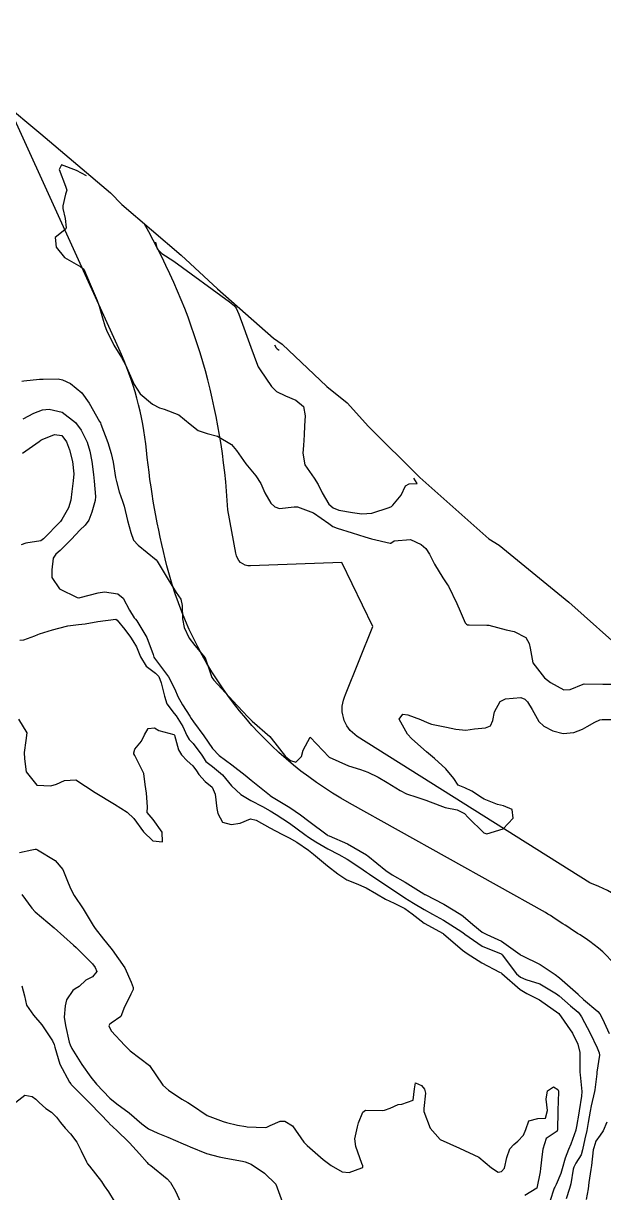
# Model space of a CAD drawing. Header units: metres. Extents: x 286371 to 293043, y 7462578 to 7466404.
# Drawn here: x 291708.4 to 291768.1, y 7463541.2 to 7463661.5 of the extents above; entities that cross this region are included whole.
import ezdxf

# ---------------------------------------------------------------- set-up
doc = ezdxf.new("R2010")
doc.units = ezdxf.units.M
doc.header["$MEASUREMENT"] = 0
for name, color, linetype in [('Area', 45, 'Continuous'), ('Curvas de Nivel 1m', 11, 'Continuous'), ('Curvas de Nivel 5m', 15, 'Continuous'), ('Vias primárias', 230, 'Continuous')]:
    doc.layers.add(name, color=color, linetype=linetype)

msp = doc.modelspace()

# ---------------------------------------------------------------- linework, layer by layer
at = {"layer": 'Area'}
msp.add_polyline3d([(291692.94, 7463666, 716.48), (291700.28, 7463659.04, 713.46), (291706.27, 7463653.4, 712.9), (291710.2, 7463650.09, 711.41), (291717.36, 7463644.05, 710.98), (291718.54, 7463642.83, 711.03), (291724.61, 7463637.64, 710.86), (291728.35, 7463634.15, 710.87), (291734.12, 7463629.1, 710.38), (291735.02, 7463628.48, 712.91), (291739.6, 7463624.11, 710.1), (291741.7, 7463622.45, 709.81), (291743.88, 7463620.02, 709.49), (291749.15, 7463614.76, 713.96), (291756.24, 7463608.44, 710.91), (291757.33, 7463607.79, 710.83), (291764.47, 7463601.94, 709.94), (291770.47, 7463596.59, 736.64)], dxfattribs=at)
at = {"layer": 'Curvas de Nivel 1m', "flags": 128}
for points, elevation in [([(291714.89, 7463645.8), (291713.88, 7463646.35), (291712.32, 7463646.9), (291712.07, 7463646.44), (291712.75, 7463644.71), (291712.85, 7463644.43), (291712.86, 7463644.32), (291712.74, 7463643.89), (291712.45, 7463642.7), (291712.48, 7463642.44), (291712.7, 7463641.4), (291712.79, 7463640.43), (291712.78, 7463640.34), (291712.68, 7463640.23), (291711.68, 7463639.44), (291711.77, 7463638.45), (291712.64, 7463637.39), (291714.33, 7463636.41), (291714.62, 7463636.17), (291715.38, 7463634.39), (291715.99, 7463632.96), (291716.19, 7463632.38), (291716.54, 7463631.18), (291716.79, 7463630.37), (291716.95, 7463629.93), (291717.69, 7463628.36), (291718.48, 7463627.09), (291718.9, 7463626.34), (291719.28, 7463625.5), (291719.81, 7463624.32), (291720.42, 7463623.35), (291721.69, 7463622.3), (291722.4, 7463621.93), (291722.88, 7463621.8), (291724.39, 7463621.21), (291725.54, 7463620.24), (291726.36, 7463619.61), (291727.29, 7463619.28), (291728.36, 7463619), (291729.79, 7463618.17), (291730.33, 7463617.53), (291731.26, 7463616.15), (291732.3, 7463614.94), (291732.82, 7463614.13), (291733.22, 7463613.17), (291733.83, 7463612.11), (291734.25, 7463611.73), (291734.75, 7463611.59), (291736.25, 7463611.75), (291736.59, 7463611.73), (291738.23, 7463611.12), (291739.79, 7463610.02), (291740.21, 7463609.72), (291740.67, 7463609.54), (291742.2, 7463609.07), (291743.49, 7463608.67), (291744.19, 7463608.47), (291746.11, 7463608), (291746.19, 7463608.01), (291746.53, 7463608.26), (291748.19, 7463608.38), (291749.31, 7463607.87), (291749.79, 7463607.47), (291750.17, 7463606.87), (291750.67, 7463605.85), (291751.54, 7463604.43), (291751.94, 7463603.83), (291752.02, 7463603.72), (291752.12, 7463603.57), (291752.98, 7463601.81), (291753.3, 7463601.03), (291753.82, 7463599.8), (291753.94, 7463599.68), (291754.06, 7463599.62), (291754.24, 7463599.61), (291756.06, 7463599.59), (291756.26, 7463599.56), (291758.05, 7463599.08), (291758.86, 7463598.91), (291760.04, 7463598.32), (291760.39, 7463597.7), (291760.51, 7463597.21), (291760.76, 7463595.69), (291761.98, 7463594.15), (291762.59, 7463593.67), (291763.96, 7463592.93), (291764.63, 7463592.97), (291765.96, 7463593.52), (291766.04, 7463593.53), (291767.96, 7463593.51), (291768.03, 7463593.51), (291769.96, 7463593.51)], 711), ([(291734.21, 7463628.39), (291734.39, 7463628.11), (291734.49, 7463628), (291734.71, 7463627.87)], 709), ([(291708.25, 7463624.68), (291708.44, 7463624.7), (291710.05, 7463624.86), (291710.44, 7463624.89), (291711.98, 7463624.9), (291712.44, 7463624.8), (291713.26, 7463624.42), (291714.42, 7463623.47), (291715.17, 7463622.39), (291716.23, 7463620.52), (291716.32, 7463620.38), (291716.37, 7463620.26), (291717.08, 7463618.36), (291717.44, 7463617.24), (291717.64, 7463616.35), (291717.89, 7463614.75), (291717.97, 7463614.35), (291718.27, 7463613.29), (291718.61, 7463612.34), (291718.77, 7463611.81), (291719.11, 7463610.33), (291719.44, 7463609.09), (291719.72, 7463608.32), (291720.19, 7463607.79), (291722.06, 7463606.29), (291722.16, 7463606.16), (291723.29, 7463604.27), (291724.1, 7463602.94), (291724.58, 7463602.25), (291724.74, 7463601.59), (291724.76, 7463600.24), (291724.94, 7463599.35), (291725.46, 7463598.23), (291726.02, 7463597.5), (291727.11, 7463596.21), (291727.69, 7463594.49), (291727.77, 7463594.2), (291727.97, 7463593.93), (291729.59, 7463592.17), (291729.94, 7463591.81), (291731.47, 7463590.14), (291731.91, 7463589.69), (291733.74, 7463588.11), (291733.88, 7463587.95), (291735.36, 7463586.08), (291735.85, 7463585.67), (291736.42, 7463585.49), (291737, 7463586.06), (291737.18, 7463586.73), (291737.88, 7463588.04), (291739.85, 7463586.01), (291741.84, 7463585.12), (291743.07, 7463584.73), (291743.83, 7463584.45), (291744.89, 7463583.94), (291745.81, 7463583.39), (291747.13, 7463582.57), (291747.79, 7463582.24), (291748.85, 7463581.88), (291749.78, 7463581.59), (291750.23, 7463581.4), (291751.77, 7463580.83), (291752.99, 7463580.59), (291753.76, 7463580.2), (291754.14, 7463579.8), (291755.73, 7463578.21), (291756.06, 7463578.1), (291757.74, 7463578.63), (291758.76, 7463579.73), (291758.65, 7463580.61), (291757.77, 7463580.99), (291757.14, 7463581.12), (291755.78, 7463581.67), (291755.59, 7463581.78), (291754.51, 7463582.51), (291753.8, 7463582.85), (291753.11, 7463583.12), (291752.65, 7463583.82), (291751.83, 7463584.8), (291750.66, 7463585.85), (291749.86, 7463586.56), (291748.35, 7463587.89), (291747.89, 7463588.36), (291747.02, 7463589.91), (291747.41, 7463590.41), (291747.92, 7463590.37), (291749.23, 7463589.87), (291749.91, 7463589.57), (291750.35, 7463589.41), (291751.9, 7463589.08), (291752.85, 7463588.87), (291753.9, 7463588.79), (291754.78, 7463588.91), (291755.9, 7463589.03), (291756.44, 7463589.23), (291756.65, 7463589.76), (291756.84, 7463590.67), (291757.43, 7463591.74), (291757.95, 7463591.99), (291759.53, 7463592.13), (291759.95, 7463591.96), (291760.22, 7463591.7), (291760.71, 7463590.91), (291761.38, 7463589.68), (291761.9, 7463589.19), (291762.83, 7463588.72), (291763.89, 7463588.43), (291764.99, 7463588.52), (291765.89, 7463588.89), (291766.36, 7463589.15), (291767.14, 7463589.6), (291767.65, 7463589.84), (291767.91, 7463589.89), (291769.58, 7463589.89)], 712), ([(291708.38, 7463620.81), (291709.47, 7463621.39), (291710.39, 7463621.72), (291711.05, 7463621.8), (291712.39, 7463621.48), (291713.77, 7463620.41), (291714.36, 7463619.62), (291714.98, 7463618.39), (291715.25, 7463617.47), (291715.43, 7463616.39), (291715.61, 7463615.07), (291715.69, 7463614.38), (291715.83, 7463612.82), (291715.79, 7463612.38), (291715.44, 7463611.18), (291715.13, 7463610.39), (291714.75, 7463609.86), (291714.21, 7463609.33), (291713.36, 7463608.42), (291712.18, 7463607.27), (291711.73, 7463606.89), (291711.48, 7463606.45), (291711.32, 7463605.28), (291711.34, 7463604.46), (291712.12, 7463603.32), (291713.93, 7463602.42), (291714.1, 7463602.39), (291714.13, 7463602.39), (291714.23, 7463602.41), (291716.11, 7463602.9), (291716.74, 7463603), (291718.11, 7463602.8), (291718.67, 7463602.34), (291719.3, 7463601.11), (291719.81, 7463600.32), (291719.93, 7463600.18), (291720.06, 7463600.01), (291721.11, 7463598.3), (291721.74, 7463596.55), (291721.83, 7463596.29), (291721.89, 7463596.18), (291722, 7463596.06), (291723.31, 7463594.26), (291723.96, 7463592.99), (291724.29, 7463592.25), (291724.78, 7463591.39), (291725.51, 7463590.23), (291725.67, 7463589.99), (291725.91, 7463589.63), (291726.97, 7463588.21), (291727.86, 7463586.9), (291728.54, 7463586.18), (291729.84, 7463585.22), (291731.22, 7463584.14), (291731.82, 7463583.64), (291733.71, 7463582.11), (291733.79, 7463582.05), (291733.92, 7463581.97), (291735.78, 7463580.83), (291736.9, 7463580.06), (291737.75, 7463579.43), (291739.62, 7463578.02), (291739.72, 7463577.95), (291739.84, 7463577.9), (291741.71, 7463577.09), (291743.67, 7463575.95), (291743.69, 7463575.93), (291743.8, 7463575.85), (291745.67, 7463574.35), (291746.32, 7463573.91), (291747.65, 7463573.13), (291749.56, 7463571.94), (291749.63, 7463571.89), (291749.7, 7463571.86), (291751.62, 7463570.88), (291753.38, 7463569.81), (291753.6, 7463569.64), (291754.6, 7463568.78), (291755.58, 7463567.99), (291756.05, 7463567.77), (291757.56, 7463567.07), (291759.47, 7463565.72), (291759.54, 7463565.65), (291759.66, 7463565.59), (291761.53, 7463564.68), (291763.06, 7463563.66), (291763.51, 7463563.3), (291765.42, 7463561.63), (291765.48, 7463561.57), (291766, 7463561.09), (291767.45, 7463559.84), (291767.65, 7463559.59), (291767.93, 7463559.09), (291768.63, 7463557.58)], 713), ([(291708.33, 7463617.27), (291710.03, 7463618.47), (291710.21, 7463618.6), (291710.35, 7463618.68), (291711.62, 7463619.18), (291712.35, 7463619.08), (291712.85, 7463618.43), (291713.14, 7463617.61), (291713.45, 7463616.42), (291713.58, 7463615.13), (291713.51, 7463614.42), (291713.38, 7463613.31), (291713.28, 7463612.42), (291713.03, 7463611.64), (291712.37, 7463610.43), (291712.22, 7463610.24), (291710.48, 7463608.47), (291710.33, 7463608.34), (291710.19, 7463608.26), (291708.67, 7463608.01), (291708.18, 7463607.84)], 714), ([(291708.04, 7463598.04), (291708.45, 7463598.08), (291709.59, 7463598.48), (291709.9, 7463598.62), (291710.05, 7463598.68), (291711.41, 7463599.1), (291712.06, 7463599.27), (291712.99, 7463599.5), (291714.06, 7463599.63), (291714.77, 7463599.7), (291716.07, 7463599.96), (291717.9, 7463600.18), (291718.06, 7463600.09), (291718.83, 7463599.13), (291719.42, 7463598.33), (291719.66, 7463597.95), (291720.02, 7463597.33), (291720.46, 7463596.31), (291721.04, 7463595.36), (291721.98, 7463594.65), (291722.32, 7463594.28), (291722.58, 7463593.66), (291722.92, 7463592.27), (291723.16, 7463591.5), (291723.92, 7463590.49), (291724.1, 7463590.25), (291724.79, 7463589.14), (291725.22, 7463588.24), (291725.45, 7463587.81), (291725.87, 7463587.4), (291726.74, 7463586.21), (291727.17, 7463585.54), (291727.84, 7463585.03), (291728.87, 7463584.18), (291729.81, 7463583.05), (291730.77, 7463582.15), (291731.79, 7463581.54), (291732.98, 7463580.91), (291733.77, 7463580.47), (291734.39, 7463580.1), (291735.75, 7463579.2), (291737.34, 7463578.05), (291737.72, 7463577.77), (291738.46, 7463577.28), (291739.7, 7463576.57), (291740.82, 7463576), (291741.69, 7463575.51), (291742.98, 7463574.66), (291743.67, 7463574.17), (291743.97, 7463573.95), (291745.65, 7463572.82), (291747.08, 7463571.9), (291747.63, 7463571.55), (291748.51, 7463570.99), (291749.61, 7463570.33), (291750.47, 7463569.85), (291751.59, 7463569.22), (291753.1, 7463568.29), (291753.58, 7463567.98), (291753.8, 7463567.8), (291755.56, 7463566.55), (291757.52, 7463565.77), (291757.54, 7463565.76), (291757.56, 7463565.74), (291757.61, 7463565.67), (291759.1, 7463563.72), (291759.51, 7463563.37), (291760.06, 7463563.15), (291761.5, 7463562.69), (291763.21, 7463561.66), (291763.48, 7463561.44), (291764.66, 7463560.44), (291765.45, 7463559.76), (291765.57, 7463559.62), (291765.78, 7463559.28), (291766.68, 7463557.61), (291767.39, 7463556.12), (291767.59, 7463555.59), (291767.62, 7463555.35), (291767.37, 7463553.59), (291767.37, 7463553.58), (291767.35, 7463553.44), (291767.14, 7463551.79), (291767.11, 7463551.6), (291766.77, 7463550.13), (291766.67, 7463549.6), (291766.46, 7463548.43), (291766.31, 7463547.61), (291766.12, 7463546.74), (291765.89, 7463545.61), (291765.74, 7463545.1), (291765.21, 7463544.23), (291764.99, 7463543.85), (291764.93, 7463543.63), (291764.68, 7463542.13), (291764.55, 7463541.63), (291764.21, 7463540.58)], 714), ([(291708.01, 7463576.19), (291709.27, 7463576.48), (291709.63, 7463576.55), (291709.71, 7463576.54), (291709.86, 7463576.47), (291711.69, 7463575.37), (291712.48, 7463574.43), (291713.02, 7463573.06), (291713.27, 7463572.42), (291713.63, 7463571.79), (291714.55, 7463570.4), (291715.59, 7463568.7), (291715.79, 7463568.38), (291716.66, 7463567.27), (291717.41, 7463566.36), (291717.54, 7463566.19), (291718.82, 7463564.33), (291719.49, 7463562.85), (291719.68, 7463562.32), (291719.69, 7463562.11), (291719.47, 7463561.61), (291719.03, 7463560.76), (291718.8, 7463560.33), (291718.43, 7463559.34), (291717.43, 7463558.65), (291717.27, 7463558.51), (291717.2, 7463558.36), (291717.42, 7463557.87), (291718.82, 7463556.33), (291719.39, 7463555.79), (291721.36, 7463554.29), (291722.73, 7463552.27), (291723.33, 7463551.75), (291724.71, 7463550.84), (291725.31, 7463550.5), (291725.7, 7463550.23), (291727.29, 7463549.14), (291728.94, 7463548.52), (291729.28, 7463548.43), (291730.42, 7463548.16), (291731.27, 7463548.01), (291731.42, 7463547.99), (291733.27, 7463547.93), (291733.44, 7463547.95), (291733.79, 7463548.11), (291734.79, 7463548.58), (291735.28, 7463548.56), (291736.06, 7463548.07), (291737.25, 7463546.41), (291737.57, 7463546.05), (291739.22, 7463544.62), (291740.04, 7463544.01), (291741.19, 7463543.37), (291741.9, 7463543.28), (291743.2, 7463543.75), (291743.31, 7463543.85), (291743.31, 7463543.96), (291743.21, 7463544.2), (291742.58, 7463545.97), (291742.48, 7463546.74), (291742.74, 7463547.97), (291742.85, 7463548.4), (291743.3, 7463549.49), (291743.57, 7463549.69), (291745.3, 7463549.67), (291745.52, 7463549.7), (291746.11, 7463549.91), (291746.92, 7463550.29), (291747.31, 7463550.33), (291748.48, 7463550.71), (291748.62, 7463551.88), (291748.71, 7463552.51), (291749.34, 7463552.23), (291749.65, 7463551.86), (291749.73, 7463551.45), (291749.56, 7463549.86), (291749.58, 7463549.57), (291750.22, 7463547.85), (291751.25, 7463546.67), (291753.23, 7463545.8), (291755.22, 7463544.87), (291756.53, 7463543.75), (291757.2, 7463543.32), (291757.55, 7463543.39), (291757.87, 7463543.73), (291758.12, 7463544.84), (291758.4, 7463545.73), (291758.81, 7463546.15), (291759.25, 7463546.5), (291759.83, 7463547.13), (291760.06, 7463547.7), (291760.38, 7463548.6), (291761.28, 7463548.85), (291762.08, 7463548.87), (291762.29, 7463549.67), (291762.16, 7463550.83), (291762.27, 7463551.67), (291762.89, 7463552.1), (291763.33, 7463551.82), (291763.4, 7463551.65), (291763.41, 7463551.57), (291763.36, 7463549.65), (291763.36, 7463549.59), (291763.3, 7463547.65), (291763.29, 7463547.62), (291763.26, 7463547.53), (291762.13, 7463546.79), (291761.81, 7463545.68), (291761.74, 7463545.16), (291761.58, 7463543.68), (291761.52, 7463543.36), (291761.19, 7463541.68), (291759.95, 7463540.91)], 716), ([(291708.25, 7463571.88), (291709.29, 7463570.48), (291709.61, 7463570.11), (291711.58, 7463568.44), (291713.56, 7463566.66), (291713.82, 7463566.41), (291715.52, 7463564.75), (291715.78, 7463564.38), (291715.95, 7463563.94), (291715.5, 7463563.4), (291714.82, 7463563.08), (291714.15, 7463562.4), (291713.73, 7463562.16), (291713.48, 7463562), (291712.85, 7463561.04), (291712.69, 7463560.43), (291712.61, 7463559.25), (291712.74, 7463558.42), (291713.12, 7463556.69), (291713.21, 7463556.42), (291713.39, 7463556.04), (291714.43, 7463554.4), (291715.34, 7463553.09), (291715.93, 7463552.38), (291717.31, 7463550.94), (291718.03, 7463550.34), (291719.29, 7463549.42), (291720.6, 7463548.3), (291721.27, 7463547.76), (291722.22, 7463547.32), (291723.25, 7463546.92), (291724.83, 7463546.24), (291725.24, 7463546.06), (291725.55, 7463545.92), (291727.23, 7463545.24), (291728.52, 7463544.89), (291729.22, 7463544.75), (291730.93, 7463544.44), (291731.22, 7463544.37), (291731.82, 7463544.14), (291733.2, 7463543.23), (291734.35, 7463542.1), (291735.04, 7463540.2)], 717), ([(291708.24, 7463562.49), (291708.51, 7463561.45), (291708.74, 7463560.49), (291709.44, 7463559.45), (291710.32, 7463558.46), (291711.4, 7463556.83), (291711.57, 7463556.44), (291711.64, 7463556.19), (291712.17, 7463554.43), (291713.16, 7463552.59), (291713.28, 7463552.42), (291713.33, 7463552.34), (291715.26, 7463550.39), (291715.3, 7463550.34), (291717.22, 7463548.36), (291717.27, 7463548.3), (291718, 7463547.61), (291719.25, 7463546.4), (291719.32, 7463546.32), (291720.33, 7463545.2), (291721.14, 7463544.3), (291721.21, 7463544.22), (291721.51, 7463543.99), (291723.19, 7463542.65), (291723.54, 7463542.26), (291724.06, 7463541.37), (291724.56, 7463540.24)], 718), ([(291707.63, 7463550.51), (291708.57, 7463551.24), (291709.31, 7463551.1), (291709.68, 7463550.84), (291710.04, 7463550.47), (291710.72, 7463549.88), (291711.29, 7463549.5), (291711.82, 7463548.98), (291712.23, 7463548.44), (291712.69, 7463547.85), (291713.26, 7463547.25), (291713.9, 7463546.4), (291714.36, 7463545.53), (291714.89, 7463544.39), (291715.01, 7463544.19), (291715.21, 7463543.94), (291716.43, 7463542.37), (291716.72, 7463541.91), (291717.17, 7463541.3), (291717.75, 7463540.35)], 719), ([(291768.39, 7463548.46), (291768.02, 7463547.58), (291767.71, 7463547.14), (291767.25, 7463546.5), (291767.03, 7463545.81), (291766.99, 7463545.6), (291766.81, 7463544), (291766.74, 7463543.6), (291766.53, 7463542.26), (291766.47, 7463541.61), (291766.26, 7463540.5)], 713)]:
    msp.add_lwpolyline(points, dxfattribs=dict(at, elevation=elevation))
at = {"layer": 'Curvas de Nivel 5m', "flags": 128}
for points, elevation in [([(291722, 7463638.95), (291722.17, 7463638.29), (291722.64, 7463637.81), (291723.88, 7463637.01), (291729.58, 7463632.84), (291730.1, 7463632.4), (291730.27, 7463632.17), (291730.54, 7463631.55), (291731.07, 7463630.16), (291731.38, 7463629.28), (291731.78, 7463628.15), (291732.47, 7463626.3), (291732.55, 7463626.13), (291732.74, 7463625.85), (291733.92, 7463624.11), (291734.43, 7463623.62), (291735.34, 7463623.17), (291736.41, 7463622.72), (291737.21, 7463622.06), (291737.36, 7463621.09), (291737.29, 7463620.06), (291737.27, 7463619.15), (291737.21, 7463618.06), (291737.13, 7463617.27), (291737.35, 7463616.06), (291738.29, 7463614.69), (291738.71, 7463614.04), (291739.11, 7463613.18), (291739.81, 7463612.02), (291740.24, 7463611.63), (291740.84, 7463611.4), (291742.23, 7463611.15), (291743.19, 7463611.01), (291744.23, 7463611.09), (291746, 7463611.68), (291746.24, 7463611.79), (291746.4, 7463611.91), (291747.23, 7463612.93), (291747.69, 7463613.89), (291748.05, 7463614.12), (291748.9, 7463614.13), (291748.53, 7463614.7)], 710), ([(291707.91, 7463589.91), (291708.75, 7463588.49), (291708.65, 7463587.72), (291708.49, 7463586.49), (291708.52, 7463585.82), (291708.68, 7463584.49), (291709.8, 7463583.12), (291711.22, 7463583.04), (291711.81, 7463583.23), (291712.64, 7463583.6), (291713.81, 7463583.67), (291715.79, 7463582.38), (291717.78, 7463581.16), (291719.09, 7463580.33), (291719.75, 7463579.68), (291720.74, 7463578.31), (291721.72, 7463577.41), (291722.71, 7463577.29), (291722.67, 7463578.28), (291721.75, 7463579.6), (291721.14, 7463580.3), (291721.18, 7463580.9), (291721.08, 7463582.31), (291720.93, 7463583.18), (291720.78, 7463584.31), (291719.85, 7463586.17), (291719.77, 7463586.33), (291719.75, 7463586.43), (291719.86, 7463586.81), (291720.54, 7463587.65), (291720.86, 7463588.31), (291721.24, 7463588.96), (291721.89, 7463589.02), (291722.34, 7463588.74), (291723.88, 7463588.32), (291723.92, 7463588.3), (291723.93, 7463588.26), (291724.34, 7463586.74), (291724.67, 7463586.25), (291725.23, 7463585.62), (291725.84, 7463585.11), (291726.2, 7463584.6), (291726.45, 7463584.22), (291727.09, 7463583.49), (291727.81, 7463582.93), (291728.12, 7463582.19), (291728.3, 7463580.72), (291728.39, 7463580.19), (291728.89, 7463579.32), (291729.75, 7463579.07), (291730.68, 7463579.22), (291731.76, 7463579.67), (291732.35, 7463579.53), (291733.74, 7463578.73), (291734.98, 7463578.09), (291735.73, 7463577.72), (291736.51, 7463577.27), (291737.7, 7463576.45), (291738.22, 7463576.04), (291739.68, 7463574.83), (291740.72, 7463574), (291741.66, 7463573.39), (291742.6, 7463573.02), (291743.64, 7463572.57), (291744.7, 7463571.94), (291745.63, 7463571.39), (291746.53, 7463571), (291747.61, 7463570.44), (291748.36, 7463569.88), (291749.59, 7463568.93), (291751.55, 7463567.86), (291751.57, 7463567.85), (291751.59, 7463567.83), (291753.55, 7463566.16), (291754.02, 7463565.8), (291755.53, 7463564.84), (291757.36, 7463563.9), (291757.52, 7463563.82), (291757.6, 7463563.74), (291759.49, 7463562.12), (291760.16, 7463561.7), (291761.47, 7463561.03), (291763.45, 7463559.65), (291764.85, 7463557.63), (291765.4, 7463556.5), (291765.6, 7463555.62), (291765.62, 7463555.39), (291765.61, 7463553.62), (291765.64, 7463553.33), (291765.81, 7463551.62), (291765.78, 7463551.15), (291765.55, 7463549.62), (291765.51, 7463549.4), (291765.27, 7463548.02), (291765.2, 7463547.69), (291765.18, 7463547.63), (291764.67, 7463546.21), (291764.44, 7463545.64), (291764.09, 7463544.77), (291763.79, 7463543.65), (291763.67, 7463543.18), (291763.18, 7463542.06), (291763.04, 7463541.79), (291762.98, 7463541.66), (291762.52, 7463540.3)], 715)]:
    msp.add_lwpolyline(points, dxfattribs=dict(at, elevation=elevation))
at = {"layer": 'Vias primárias'}
msp.add_lwpolyline([(291682.13, 7463514.83), (291688.9, 7463518.93), (291693.45, 7463513.19), (291734.48, 7463462.76, 0.67527), (291745.31, 7463464.85), (291754.98, 7463494.66), (291767.93, 7463537.02), (291772.05, 7463551.54, 0.327836), (291766.14, 7463567.38, 0.000401), (291762.07, 7463570.03), (291741.92, 7463581.27, -0.20626), (291723.16, 7463605.68, -0.036707), (291721.06, 7463617.56, 0.081727), (291718.22, 7463628.02), (291706.86, 7463653.07)], format="xyb", dxfattribs=at)
at = {"layer": 'Vias primárias', "elevation": 705.28}
msp.add_lwpolyline([(291829.95, 7463519.29), (291827.27, 7463510.81), (291813.54, 7463466.18), (291796.84, 7463415.34), (291795.62, 7463410.78), (291792.74, 7463401.91, -0.640843), (291785.29, 7463401.04), (291753.99, 7463438.78), (291751.5, 7463442.21, -0.232484), (291749.67, 7463452.84), (291755.21, 7463471.83), (291774.66, 7463534.32), (291778.73, 7463548.26, 0.386333), (291766.65, 7463573.09), (291742.73, 7463588.14, -0.386305), (291741.53, 7463592.45), (291744.34, 7463599.43), (291741.15, 7463606.01), (291731.76, 7463605.67, -0.397614), (291730.25, 7463606.99), (291729.41, 7463611.42, 0.117876), (291720.82, 7463640.88)], format="xyb", dxfattribs=at)

doc.saveas('drawing.dxf')
